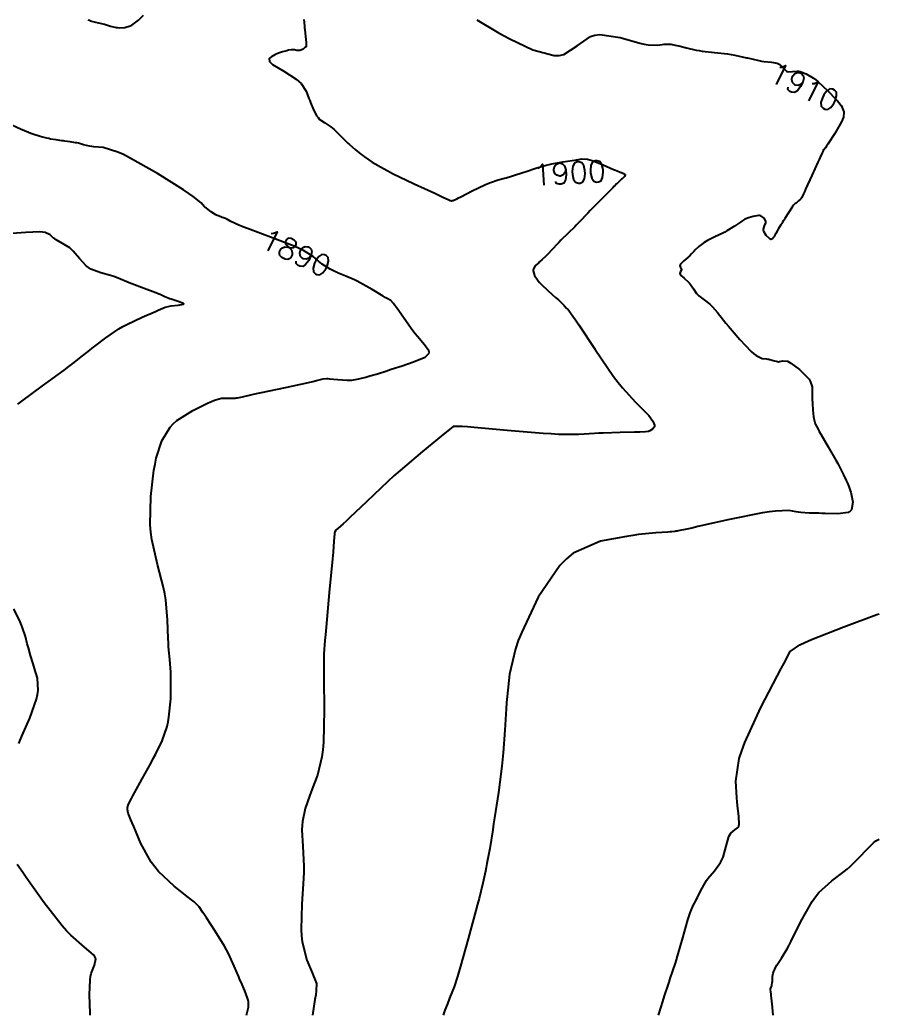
# Model space of a CAD drawing. Header units: metres. Extents: x 837477 to 838477, y 1189014 to 1191014.
# Drawn here: x 838322.7 to 838476.5, y 1189013.9 to 1189192 of the extents above; entities that cross this region are included whole.
import ezdxf

# ---------------------------------------------------------------- set-up
doc = ezdxf.new("R2010")
doc.units = ezdxf.units.M
doc.header["$LTSCALE"] = 0.3
doc.layers.add('COTAS 10', color=1, linetype='Continuous')
doc.styles.get("Standard").update_dxf_attribs({"font": 'simplex.shx'})

msp = doc.modelspace()

# ---------------------------------------------------------------- linework, layer by layer
at = {"layer": 'COTAS 10'}
for points, elevation in [([(838334.859, 1189191.998), (838335.065, 1189191.908), (838335.288, 1189191.824), (838336.229, 1189191.575), (838337.272, 1189191.342), (838337.56, 1189191.269), (838337.847, 1189191.192), (838338.879, 1189190.882), (838339.9, 1189190.639), (838340.181, 1189190.604), (838340.46, 1189190.582), (838341.462, 1189190.621), (838342.44, 1189190.902), (838342.705, 1189191.034), (838342.968, 1189191.189), (838343.895, 1189191.942), (838344.831, 1189192.818)], 1900), ([(838373.546, 1189192.047), (838373.624, 1189190.915), (838373.651, 1189190.586), (838373.681, 1189190.25), (838373.813, 1189188.984), (838373.926, 1189187.919), (838373.945, 1189187.711), (838373.958, 1189187.539), (838373.961, 1189187.232), (838373.852, 1189187.121), (838373.794, 1189187.074), (838373.726, 1189187.019), (838373.379, 1189186.76), (838372.952, 1189186.537), (838372.832, 1189186.505), (838372.712, 1189186.486), (838372.27, 1189186.524), (838371.838, 1189186.613), (838371.724, 1189186.626), (838371.613, 1189186.634), (838371.23, 1189186.621), (838370.774, 1189186.536), (838370.617, 1189186.498), (838370.446, 1189186.454), (838369.715, 1189186.246), (838369.006, 1189186.02), (838368.849, 1189185.965), (838368.708, 1189185.913), (838368.342, 1189185.752), (838368.026, 1189185.567), (838367.917, 1189185.499), (838367.799, 1189185.425), (838367.297, 1189185.096), (838367.361, 1189184.512), (838367.6, 1189184.276), (838367.934, 1189184.009), (838369.941, 1189182.776), (838372.156, 1189181.357), (838372.621, 1189180.972), (838373.022, 1189180.59), (838373.938, 1189179.241), (838374.44, 1189177.921), (838374.58, 1189177.558), (838374.72, 1189177.197), (838375.231, 1189175.898), (838375.854, 1189174.749), (838376.065, 1189174.481), (838376.292, 1189174.235), (838377.251, 1189173.527), (838378.327, 1189172.842), (838378.629, 1189172.61), (838378.932, 1189172.359), (838380.037, 1189171.301), (838381.122, 1189170.198), (838381.412, 1189169.919), (838381.697, 1189169.651), (838382.69, 1189168.779), (838383.744, 1189167.949), (838384.068, 1189167.708), (838384.405, 1189167.462), (838385.739, 1189166.534), (838387.764, 1189165.355), (838388.538, 1189164.951), (838389.404, 1189164.514), (838393.301, 1189162.654), (838396.981, 1189160.952), (838397.711, 1189160.614), (838398.315, 1189160.333), (838399.452, 1189159.8), (838399.723, 1189159.675), (838399.781, 1189159.652), (838399.831, 1189159.634), (838399.952, 1189159.608), (838400.043, 1189159.622), (838400.075, 1189159.628), (838400.109, 1189159.635), (838400.257, 1189159.67), (838400.884, 1189159.955), (838401.22, 1189160.119), (838401.627, 1189160.321), (838403.685, 1189161.358), (838405.928, 1189162.442), (838406.452, 1189162.673), (838406.934, 1189162.874), (838408.323, 1189163.352), (838409.447, 1189163.651), (838409.762, 1189163.74), (838410.078, 1189163.831), (838410.347, 1189163.914), (838411.232, 1189164.183), (838412.525, 1189164.599), (838412.929, 1189164.732), (838413.353, 1189164.872), (838415.05, 1189165.439), (838416.9, 1189165.988), (838417.42, 1189166.118), (838417.944, 1189166.237), (838419.864, 1189166.584), (838421.571, 1189166.837), (838421.96, 1189166.896), (838422.312, 1189166.951), (838423.283, 1189167.111), (838424.315, 1189167.024), (838424.706, 1189166.922), (838425.143, 1189166.788), (838427.102, 1189166.022), (838428.946, 1189165.226), (838429.311, 1189165.072), (838429.612, 1189164.945), (838430.173, 1189164.727), (838430.356, 1189164.674), (838430.419, 1189164.651), (838430.488, 1189164.625), (838430.78, 1189164.503), (838431, 1189164.335), (838431.023, 1189164.279), (838431.03, 1189164.221), (838430.917, 1189163.977), (838430.722, 1189163.747), (838430.677, 1189163.696), (838430.635, 1189163.651), (838430.516, 1189163.536), (838430.407, 1189163.445), (838430.371, 1189163.416), (838430.333, 1189163.385), (838430.175, 1189163.257), (838429.559, 1189162.663), (838429.464, 1189162.569), (838429.232, 1189162.338), (838429.097, 1189162.203), (838428.836, 1189161.942), (838426.844, 1189159.935), (838424.796, 1189157.856), (838424.366, 1189157.415), (838423.995, 1189157.034), (838423.151, 1189156.144), (838422.516, 1189155.477), (838422.277, 1189155.236), (838422.01, 1189154.97), (838420.819, 1189153.804), (838419.545, 1189152.547), (838419.227, 1189152.224), (838418.924, 1189151.912), (838417.951, 1189150.872), (838417.151, 1189150.008), (838416.956, 1189149.806), (838416.772, 1189149.621), (838416.206, 1189149.085), (838415.713, 1189148.649), (838415.576, 1189148.527), (838415.439, 1189148.404), (838414.942, 1189147.954), (838414.623, 1189147.413), (838414.598, 1189147.233), (838414.6, 1189147.04), (838414.837, 1189146.235), (838415.47, 1189145.264), (838415.721, 1189144.966), (838416.006, 1189144.657), (838417.311, 1189143.434), (838418.605, 1189142.315), (838418.883, 1189142.069), (838419.126, 1189141.852), (838419.714, 1189141.301), (838420.017, 1189140.984), (838420.08, 1189140.913), (838420.135, 1189140.851), (838420.257, 1189140.691), (838420.332, 1189140.585), (838420.357, 1189140.557), (838420.384, 1189140.53), (838420.494, 1189140.438), (838420.622, 1189140.343), (838420.66, 1189140.314), (838420.699, 1189140.283), (838420.848, 1189140.163), (838421.684, 1189138.982), (838422.156, 1189138.282), (838422.731, 1189137.421), (838425.677, 1189132.964), (838428.986, 1189128.17), (838429.791, 1189127.095), (838430.548, 1189126.131), (838432.878, 1189123.56), (838434.586, 1189121.913), (838434.95, 1189121.53), (838435.268, 1189121.18), (838436.021, 1189120.179), (838436.285, 1189119.475), (838436.293, 1189119.311), (838436.273, 1189119.161), (838435.968, 1189118.729), (838435.477, 1189118.447), (838435.34, 1189118.391), (838435.203, 1189118.344), (838434.702, 1189118.254), (838433.695, 1189118.216), (838433.239, 1189118.203), (838432.705, 1189118.188), (838430.137, 1189118.124), (838427.135, 1189118.031), (838426.328, 1189117.998), (838425.531, 1189117.962), (838422.743, 1189117.806), (838419.122, 1189117.807), (838417.801, 1189117.869), (838416.341, 1189117.959), (838409.919, 1189118.507), (838403.986, 1189119.058), (838402.834, 1189119.148), (838401.896, 1189119.212), (838400.284, 1189119.221), (838399.303, 1189118.432), (838398.764, 1189117.993), (838398.108, 1189117.459), (838394.771, 1189114.733), (838390.746, 1189111.327), (838389.657, 1189110.364), (838388.578, 1189109.391), (838384.771, 1189105.806), (838381.707, 1189102.847), (838381.096, 1189102.269), (838380.589, 1189101.796), (838379.614, 1189100.963), (838379.35, 1189100.784), (838379.291, 1189100.723), (838379.237, 1189100.659), (838379.094, 1189100.386), (838379.012, 1189100.065), (838378.997, 1189099.97), (838378.985, 1189099.871), (838378.972, 1189099.492), (838378.842, 1189097.717), (838378.756, 1189096.739), (838378.649, 1189095.549), (838378.084, 1189089.492), (838377.505, 1189083.287), (838377.39, 1189082.003), (838377.294, 1189080.908), (838377.112, 1189078.521), (838377.085, 1189076.283), (838377.087, 1189075.281), (838377.094, 1189074.114), (838377.153, 1189068.521), (838377.022, 1189062.661), (838376.908, 1189061.325), (838376.761, 1189060.115), (838375.952, 1189056.781), (838374.99, 1189054.336), (838374.746, 1189053.686), (838374.513, 1189053.048), (838373.753, 1189050.841), (838373.263, 1189048.504), (838373.2, 1189047.785), (838373.168, 1189047.034), (838373.314, 1189044.06), (838373.506, 1189040.538), (838373.502, 1189039.442), (838373.475, 1189038.294), (838373.171, 1189033.71), (838373.029, 1189029.18), (838373.104, 1189028.066), (838373.227, 1189027.012), (838374.085, 1189023.71), (838375.065, 1189021.305), (838375.266, 1189020.816), (838375.436, 1189020.404), (838375.795, 1189019.554), (838375.736, 1189018.23), (838375.642, 1189017.518), (838375.516, 1189016.658), (838375.044, 1189013.872)], 1900), ([(838404.519, 1189192.012), (838408.205, 1189189.771), (838409.278, 1189189.182), (838410.374, 1189188.607), (838414.519, 1189186.642), (838418.35, 1189185.606), (838419.248, 1189185.616), (838420.075, 1189185.755), (838422.472, 1189187.328), (838424.829, 1189189.022), (838425.629, 1189189.237), (838426.494, 1189189.342), (838430.155, 1189188.802), (838433.674, 1189187.83), (838434.45, 1189187.662), (838435.141, 1189187.538), (838436.918, 1189187.456), (838438.014, 1189187.605), (838438.274, 1189187.627), (838438.516, 1189187.64), (838439.236, 1189187.617), (838440.027, 1189187.47), (838440.315, 1189187.405), (838440.632, 1189187.33), (838442.023, 1189186.97), (838443.759, 1189186.585), (838444.293, 1189186.494), (838444.851, 1189186.41), (838447.059, 1189186.162), (838449.396, 1189185.885), (838450.035, 1189185.784), (838450.67, 1189185.671), (838452.784, 1189185.205), (838452.934, 1189185.171), (838454.958, 1189184.704), (838455.442, 1189184.611), (838455.893, 1189184.535), (838457.245, 1189184.39), (838458.259, 1189184.211), (838458.496, 1189184.112), (838458.715, 1189183.992), (838459.348, 1189183.382), (838459.909, 1189182.826), (838460.082, 1189182.742), (838460.263, 1189182.687), (838460.98, 1189182.736), (838461.83, 1189182.824), (838462.094, 1189182.793), (838462.371, 1189182.738), (838463.474, 1189182.339), (838464.783, 1189181.533), (838465.19, 1189181.222), (838465.615, 1189180.873), (838467.308, 1189179.292), (838468.789, 1189177.774), (838469.079, 1189177.464), (838469.318, 1189177.202), (838469.751, 1189176.656), (838469.878, 1189176.341), (838469.925, 1189176.226), (838469.976, 1189176.098), (838470.204, 1189175.535), (838470.112, 1189174.549), (838469.963, 1189174.155), (838469.759, 1189173.709), (838468.576, 1189171.66), (838467.33, 1189169.75), (838467.087, 1189169.39), (838466.889, 1189169.104), (838466.54, 1189168.686), (838466.498, 1189168.715), (838466.492, 1189168.712), (838466.489, 1189168.704), (838466.5, 1189168.634), (838466.493, 1189168.505), (838466.48, 1189168.459), (838466.461, 1189168.41), (838466.348, 1189168.195), (838465.967, 1189167.42), (838465.779, 1189167.017), (838465.554, 1189166.532), (838464.443, 1189164.1), (838463.35, 1189161.695), (838463.137, 1189161.226), (838462.963, 1189160.844), (838462.659, 1189160.176), (838462.544, 1189160.021), (838462.49, 1189159.963), (838462.426, 1189159.897), (838462.112, 1189159.6), (838461.782, 1189159.315), (838461.707, 1189159.256), (838461.64, 1189159.206), (838461.458, 1189159.097), (838461.195, 1189158.809), (838461.076, 1189158.646), (838460.938, 1189158.447), (838460.271, 1189157.427), (838459.625, 1189156.41), (838459.498, 1189156.212), (838459.395, 1189156.05), (838459.213, 1189155.77), (838459.077, 1189155.55), (838459.002, 1189155.426), (838458.912, 1189155.275), (838458.456, 1189154.501), (838458.003, 1189153.727), (838457.915, 1189153.576), (838457.844, 1189153.453), (838457.721, 1189153.234), (838457.664, 1189153.141), (838457.633, 1189153.097), (838457.596, 1189153.045), (838457.41, 1189152.79), (838457.101, 1189152.696), (838456.988, 1189152.745), (838456.862, 1189152.827), (838456.303, 1189153.395), (838455.871, 1189154.132), (838455.824, 1189154.321), (838455.809, 1189154.502), (838456.017, 1189155.102), (838456.254, 1189155.658), (838456.256, 1189155.811), (838456.232, 1189155.965), (838455.916, 1189156.521), (838455.321, 1189156.905), (838455.12, 1189156.951), (838454.903, 1189156.97), (838453.991, 1189156.821), (838453.145, 1189156.547), (838452.971, 1189156.488), (838452.822, 1189156.436), (838452.499, 1189156.308), (838452.117, 1189156.066), (838451.931, 1189155.943), (838451.709, 1189155.795), (838450.619, 1189155.055), (838449.279, 1189154.213), (838448.901, 1189154.001), (838448.519, 1189153.798), (838447.113, 1189153.139), (838445.806, 1189152.511), (838445.486, 1189152.327), (838445.185, 1189152.138), (838444.252, 1189151.421), (838443.549, 1189150.763), (838443.394, 1189150.611), (838443.256, 1189150.473), (838442.899, 1189150.087), (838442.542, 1189149.713), (838442.404, 1189149.584), (838442.25, 1189149.444), (838441.55, 1189148.842), (838440.963, 1189148.251), (838440.88, 1189148.118), (838440.83, 1189147.997), (838440.938, 1189147.67), (838441.138, 1189147.415), (838441.148, 1189147.339), (838441.137, 1189147.262), (838440.931, 1189146.964), (838440.829, 1189146.585), (838440.883, 1189146.456), (838440.973, 1189146.318), (838441.598, 1189145.73), (838442.377, 1189145.041), (838442.564, 1189144.837), (838442.738, 1189144.629), (838443.266, 1189143.832), (838443.831, 1189143.025), (838444.029, 1189142.81), (838444.246, 1189142.598), (838445.179, 1189141.867), (838446.183, 1189141.088), (838446.444, 1189140.848), (838446.698, 1189140.596), (838447.553, 1189139.598), (838448.664, 1189138.213), (838449.079, 1189137.718), (838449.54, 1189137.174), (838451.592, 1189134.806), (838453.636, 1189132.646), (838454.092, 1189132.234), (838454.5, 1189131.901), (838455.577, 1189131.371), (838456.349, 1189131.311), (838456.565, 1189131.275), (838456.782, 1189131.231), (838457.575, 1189131.001), (838458.325, 1189130.823), (838458.516, 1189130.811), (838458.699, 1189130.816), (838459.298, 1189130.968), (838460.089, 1189130.882), (838460.394, 1189130.736), (838460.735, 1189130.538), (838462.277, 1189129.381), (838463.708, 1189127.999), (838463.98, 1189127.658), (838464.198, 1189127.336), (838464.537, 1189126.323), (838464.528, 1189125.505), (838464.527, 1189125.305), (838464.526, 1189125.116), (838464.526, 1189124.531), (838464.549, 1189123.853), (838464.562, 1189123.606), (838464.578, 1189123.333), (838464.66, 1189122.135), (838464.787, 1189120.927), (838464.831, 1189120.649), (838464.879, 1189120.395), (838465.083, 1189119.682), (838465.578, 1189118.711), (838465.809, 1189118.296), (838466.082, 1189117.816), (838467.405, 1189115.554), (838468.79, 1189113.162), (838469.102, 1189112.602), (838469.382, 1189112.085), (838470.134, 1189110.584), (838470.619, 1189109.519), (838470.731, 1189109.277), (838470.833, 1189109.058), (838471.12, 1189108.455), (838471.361, 1189107.751), (838471.434, 1189107.468), (838471.509, 1189107.146), (838471.801, 1189105.665), (838471.574, 1189104.29), (838471.322, 1189104.034), (838470.988, 1189103.833), (838469.098, 1189103.56), (838466.839, 1189103.635), (838466.273, 1189103.653), (838465.731, 1189103.67), (838463.989, 1189103.722), (838462.471, 1189103.816), (838462.071, 1189103.859), (838461.68, 1189103.91), (838460.342, 1189104.156), (838457.938, 1189104.087), (838456.875, 1189103.94), (838455.639, 1189103.738), (838449.742, 1189102.543), (838444.06, 1189101.284), (838442.959, 1189101.04), (838442.064, 1189100.843), (838440.541, 1189100.51), (838440.37, 1189100.482), (838440.328, 1189100.476), (838440.289, 1189100.472), (838440.164, 1189100.463), (838440.066, 1189100.455), (838440.043, 1189100.45), (838440.023, 1189100.445), (838439.964, 1189100.418), (838439.414, 1189100.363), (838439.084, 1189100.34), (838438.677, 1189100.313), (838436.565, 1189100.188), (838433.448, 1189099.867), (838432.407, 1189099.717), (838431.29, 1189099.541), (838426.613, 1189098.682), (838421.753, 1189096.52), (838420.521, 1189095.523), (838419.337, 1189094.352), (838415.47, 1189088.682), (838412.523, 1189082.425), (838411.919, 1189080.885), (838411.407, 1189079.427), (838410.327, 1189074.857), (838409.906, 1189070.873), (838409.81, 1189069.786), (838409.723, 1189068.705), (838409.485, 1189064.857), (838409.201, 1189060.834), (838409.085, 1189059.643), (838408.953, 1189058.418), (838408.343, 1189053.715), (838407.671, 1189049.188), (838407.499, 1189048.073), (838407.334, 1189047.019), (838406.791, 1189043.715), (838406.301, 1189040.991), (838406.169, 1189040.302), (838406.039, 1189039.642), (838405.583, 1189037.493), (838404.905, 1189034.765), (838404.635, 1189033.739), (838404.329, 1189032.596), (838402.928, 1189027.493), (838401.55, 1189022.611), (838401.259, 1189021.608), (838401.006, 1189020.757), (838400.421, 1189018.94), (838399.625, 1189016.902), (838399.239, 1189015.91), (838398.782, 1189014.733), (838398.448, 1189013.872)], 1910), ([(838363.273, 1189013.872), (838363.599, 1189015.282), (838363.597, 1189016.255), (838363.542, 1189016.563), (838363.462, 1189016.887), (838362.974, 1189018.194), (838362.29, 1189019.738), (838362.088, 1189020.211), (838361.879, 1189020.704), (838361.075, 1189022.649), (838360.037, 1189024.87), (838359.68, 1189025.537), (838359.293, 1189026.227), (838357.643, 1189028.904), (838356.083, 1189031.284), (838355.752, 1189031.786), (838355.465, 1189032.22), (838354.792, 1189033.22), (838353.869, 1189034.132), (838353.423, 1189034.511), (838352.896, 1189034.944), (838350.307, 1189036.965), (838347.491, 1189039.582), (838346.821, 1189040.392), (838346.198, 1189041.239), (838344.342, 1189044.604), (838343.056, 1189047.63), (838342.792, 1189048.262), (838342.568, 1189048.805), (838342.092, 1189050.027), (838341.965, 1189050.659), (838341.962, 1189050.83), (838341.972, 1189051), (838342.121, 1189051.601), (838342.645, 1189052.662), (838342.891, 1189053.123), (838343.181, 1189053.655), (838344.593, 1189056.178), (838346.17, 1189059.041), (838346.564, 1189059.787), (838346.94, 1189060.514), (838348.142, 1189062.971), (838349.036, 1189065.541), (838349.218, 1189066.339), (838349.371, 1189067.173), (838349.684, 1189070.498), (838349.735, 1189073.746), (838349.724, 1189074.533), (838349.7, 1189075.27), (838349.522, 1189077.527), (838349.308, 1189079.778), (838349.261, 1189080.512), (838349.221, 1189081.295), (838349.123, 1189084.522), (838348.806, 1189088.211), (838348.627, 1189089.284), (838348.41, 1189090.379), (838347.297, 1189094.522), (838346.283, 1189098.994), (838346.128, 1189100.296), (838346.027, 1189101.626), (838346.113, 1189106.662), (838346.681, 1189111.369), (838346.883, 1189112.493), (838347.105, 1189113.538), (838348.067, 1189116.662), (838349.583, 1189119.086), (838350.153, 1189119.69), (838350.789, 1189120.264), (838353.628, 1189122.097), (838356.401, 1189123.428), (838356.994, 1189123.687), (838357.512, 1189123.898), (838358.752, 1189124.265), (838359.476, 1189124.302), (838359.668, 1189124.305), (838359.856, 1189124.305), (838360.507, 1189124.281), (838361.198, 1189124.296), (838361.412, 1189124.32), (838361.636, 1189124.354), (838362.527, 1189124.547), (838364.286, 1189124.956), (838365.057, 1189125.124), (838365.952, 1189125.316), (838370.21, 1189126.211), (838374.332, 1189127.084), (838375.141, 1189127.262), (838375.806, 1189127.413), (838377.009, 1189127.729), (838377.57, 1189127.794), (838377.831, 1189127.787), (838378.137, 1189127.769), (838379.625, 1189127.611), (838381.288, 1189127.487), (838381.706, 1189127.49), (838382.105, 1189127.509), (838383.39, 1189127.715), (838384.602, 1189128.048), (838384.955, 1189128.149), (838385.316, 1189128.252), (838386.683, 1189128.656), (838388.222, 1189129.134), (838388.692, 1189129.285), (838389.181, 1189129.444), (838391.105, 1189130.084), (838392.98, 1189130.74), (838393.438, 1189130.909), (838393.871, 1189131.072), (838395.212, 1189131.617), (838395.913, 1189132.268), (838395.942, 1189132.498), (838395.899, 1189132.75), (838395.146, 1189133.843), (838393.842, 1189135.311), (838393.452, 1189135.8), (838393.049, 1189136.325), (838391.487, 1189138.521), (838390.116, 1189140.496), (838389.833, 1189140.882), (838389.593, 1189141.198), (838389.075, 1189141.761), (838388.419, 1189142.126), (838388.092, 1189142.318), (838387.701, 1189142.55), (838385.765, 1189143.713), (838383.615, 1189144.946), (838383.09, 1189145.222), (838382.595, 1189145.469), (838381.062, 1189146.124), (838379.819, 1189146.604), (838379.569, 1189146.715), (838379.509, 1189146.741), (838379.212, 1189146.879), (838378.26, 1189147.395), (838376.8, 1189148.289), (838376.382, 1189148.603), (838376.22, 1189148.74), (838376.036, 1189148.897), (838375.205, 1189149.645), (838373.446, 1189150.713), (838372.678, 1189151.073), (838371.788, 1189151.461), (838367.559, 1189153.093), (838363.411, 1189154.628), (838362.572, 1189154.954), (838362.47, 1189154.996), (838361.868, 1189155.238), (838360.444, 1189155.908), (838359.876, 1189156.257), (838359.712, 1189156.339), (838359.545, 1189156.414), (838358.915, 1189156.633), (838358.212, 1189156.896), (838357.998, 1189156.999), (838357.775, 1189157.116), (838356.901, 1189157.646), (838356.067, 1189158.262), (838355.87, 1189158.432), (838355.688, 1189158.602), (838355.151, 1189159.216), (838353.677, 1189160.395), (838352.905, 1189160.922), (838351.974, 1189161.535), (838347.294, 1189164.47), (838342.335, 1189167.313), (838341.228, 1189167.867), (838340.236, 1189168.32), (838337.618, 1189169.117), (838335.939, 1189169.281), (838335.541, 1189169.337), (838335.171, 1189169.396), (838334.075, 1189169.645), (838333.157, 1189169.893), (838332.9, 1189169.951), (838332.642, 1189170.005), (838331.697, 1189170.162), (838330.734, 1189170.289), (838330.464, 1189170.324), (838330.192, 1189170.359), (838329.198, 1189170.484), (838328.146, 1189170.657), (838327.837, 1189170.722), (838327.521, 1189170.794), (838326.318, 1189171.116), (838325.011, 1189171.539), (838324.63, 1189171.674), (838324.24, 1189171.818), (838322.763, 1189172.403), (838321.254, 1189173.115)], 1890), ([(838322.332, 1189123.207), (838323.056, 1189123.742), (838326.74, 1189126.462), (838330.588, 1189129.317), (838331.415, 1189129.937), (838332.139, 1189130.484), (838333.893, 1189131.844), (838335.192, 1189132.878), (838335.629, 1189133.219), (838336.1, 1189133.583), (838338.082, 1189135.097), (838340.416, 1189136.678), (838341.11, 1189137.085), (838341.825, 1189137.478), (838344.576, 1189138.787), (838346.961, 1189139.803), (838347.444, 1189140.01), (838347.85, 1189140.186), (838348.677, 1189140.558), (838349.237, 1189140.712), (838349.475, 1189140.751), (838349.748, 1189140.789), (838351.033, 1189140.913), (838351.958, 1189141.086), (838352.005, 1189141.154), (838351.96, 1189141.232), (838351.039, 1189141.586), (838349.747, 1189141.969), (838349.467, 1189142.063), (838349.221, 1189142.154), (838348.616, 1189142.439), (838347.814, 1189142.824), (838347.445, 1189142.976), (838347.012, 1189143.148), (838344.914, 1189143.936), (838342.737, 1189144.747), (838342.254, 1189144.933), (838341.822, 1189145.104), (838340.695, 1189145.582), (838339.675, 1189145.98), (838339.312, 1189146.099), (838338.914, 1189146.221), (838337.182, 1189146.696), (838335.4, 1189147.393), (838334.971, 1189147.655), (838334.569, 1189147.947), (838333.345, 1189149.251), (838332.248, 1189150.582), (838331.926, 1189150.891), (838331.595, 1189151.173), (838330.331, 1189151.978), (838329.188, 1189152.603), (838328.934, 1189152.772), (838328.705, 1189152.94), (838328.104, 1189153.531), (838327.178, 1189153.949), (838326.746, 1189154.008), (838326.237, 1189154.041), (838323.764, 1189153.954), (838321.258, 1189153.765)], 1880), ([(838322.471, 1189062.496), (838322.738, 1189063.095), (838323.042, 1189063.782), (838324.457, 1189067.007), (838325.679, 1189070.419), (838325.863, 1189071.224), (838325.98, 1189071.97), (838325.843, 1189074.158), (838325.301, 1189075.873), (838325.163, 1189076.32), (838325.03, 1189076.755), (838324.59, 1189078.225), (838324.2, 1189079.592), (838324.098, 1189079.962), (838323.998, 1189080.328), (838323.658, 1189081.623), (838323.149, 1189083.153), (838322.943, 1189083.669), (838322.708, 1189084.224), (838321.623, 1189086.561)], 1880), ([(838437.005, 1189013.872), (838437.407, 1189015.145), (838437.783, 1189016.328), (838438.097, 1189017.313), (838438.721, 1189019.219), (838438.915, 1189019.772), (838438.959, 1189019.904), (838438.998, 1189020.027), (838439.106, 1189020.396), (838439.231, 1189020.796), (838439.281, 1189020.938), (838439.339, 1189021.093), (838439.604, 1189021.77), (838440.061, 1189023.143), (838440.239, 1189023.738), (838440.44, 1189024.426), (838441.353, 1189027.686), (838442.287, 1189030.931), (838442.502, 1189031.61), (838442.697, 1189032.193), (838443.241, 1189033.502), (838443.702, 1189034.329), (838443.844, 1189034.607), (838443.993, 1189034.906), (838444.586, 1189036.166), (838445.345, 1189037.558), (838445.599, 1189037.941), (838445.872, 1189038.323), (838447.016, 1189039.694), (838448.113, 1189041.199), (838448.356, 1189041.666), (838448.573, 1189042.153), (838449.137, 1189044.094), (838449.617, 1189045.81), (838449.779, 1189046.156), (838449.955, 1189046.446), (838450.701, 1189047.029), (838451.313, 1189047.528), (838451.406, 1189047.765), (838451.465, 1189048.045), (838451.401, 1189049.415), (838451.148, 1189051.392), (838451.089, 1189052.055), (838451.034, 1189052.768), (838450.873, 1189055.761), (838451.479, 1189059.798), (838451.908, 1189061.17), (838452.451, 1189062.652), (838455.352, 1189068.919), (838458.979, 1189075.878), (838459.495, 1189076.87), (838460.562, 1189078.919), (838462.304, 1189080.116), (838463.246, 1189080.571), (838464.388, 1189081.08), (838470.175, 1189083.367), (838476.126, 1189085.548), (838476.514, 1189085.686)], 1920), ([(838457.524, 1189013.872), (838457.476, 1189014.487), (838457.41, 1189015.321), (838457.274, 1189016.919), (838457.216, 1189017.384), (838457.199, 1189017.504), (838457.181, 1189017.621), (838457.115, 1189018.014), (838457.083, 1189018.366), (838457.087, 1189018.458), (838457.096, 1189018.546), (838457.179, 1189018.845), (838457.282, 1189019.136), (838457.305, 1189019.219), (838457.325, 1189019.305), (838457.379, 1189019.624), (838457.41, 1189019.962), (838457.416, 1189020.058), (838457.421, 1189020.156), (838457.428, 1189020.52), (838457.449, 1189020.882), (838457.462, 1189020.978), (838457.478, 1189021.072), (838457.562, 1189021.398), (838457.681, 1189021.726), (838457.718, 1189021.821), (838457.757, 1189021.919), (838457.916, 1189022.287), (838458.197, 1189022.796), (838458.313, 1189022.981), (838458.447, 1189023.186), (838459.068, 1189024.09), (838460.038, 1189025.717), (838460.392, 1189026.378), (838460.783, 1189027.131), (838462.501, 1189030.611), (838464.541, 1189034.21), (838465.134, 1189035.038), (838465.74, 1189035.793), (838468.03, 1189037.908), (838470.238, 1189039.551), (838470.792, 1189040.008), (838471.32, 1189040.465), (838473.021, 1189042.123), (838474.341, 1189043.531), (838474.629, 1189043.831), (838474.885, 1189044.092), (838475.529, 1189044.707), (838475.945, 1189045.03), (838476.056, 1189045.106), (838476.165, 1189045.177), (838476.514, 1189045.366)], 1930), ([(838335.282, 1189013.872), (838335.262, 1189014.206), (838335.138, 1189017.472), (838335.247, 1189020.166), (838335.334, 1189020.773), (838335.447, 1189021.319), (838336.061, 1189022.792), (838336.251, 1189023.948), (838336.097, 1189024.295), (838335.853, 1189024.653), (838334.224, 1189026.045), (838331.777, 1189028.151), (838331.018, 1189028.96), (838330.223, 1189029.867), (838327.056, 1189033.959), (838324.246, 1189037.894), (838323.675, 1189038.702), (838323.195, 1189039.389), (838322.21, 1189040.85)], 1880)]:
    msp.add_lwpolyline(points, dxfattribs=dict(at, elevation=elevation))

# ---------------------------------------------------------------- texts
at = {"layer": 'COTAS 10', "char_height": 3.8, "attachment_point": 7}
for s, insert, rotation in [('1910', (838456.473, 1189181.218, 1910), 333.26307), ('1900', (838414.706, 1189162.277, 1900), 3.49419), ('1890', (838365.467, 1189151.434, 1890), 334.16446)]:
    msp.add_mtext(s, dxfattribs=dict(at, insert=insert, rotation=rotation))

doc.saveas('drawing.dxf')
